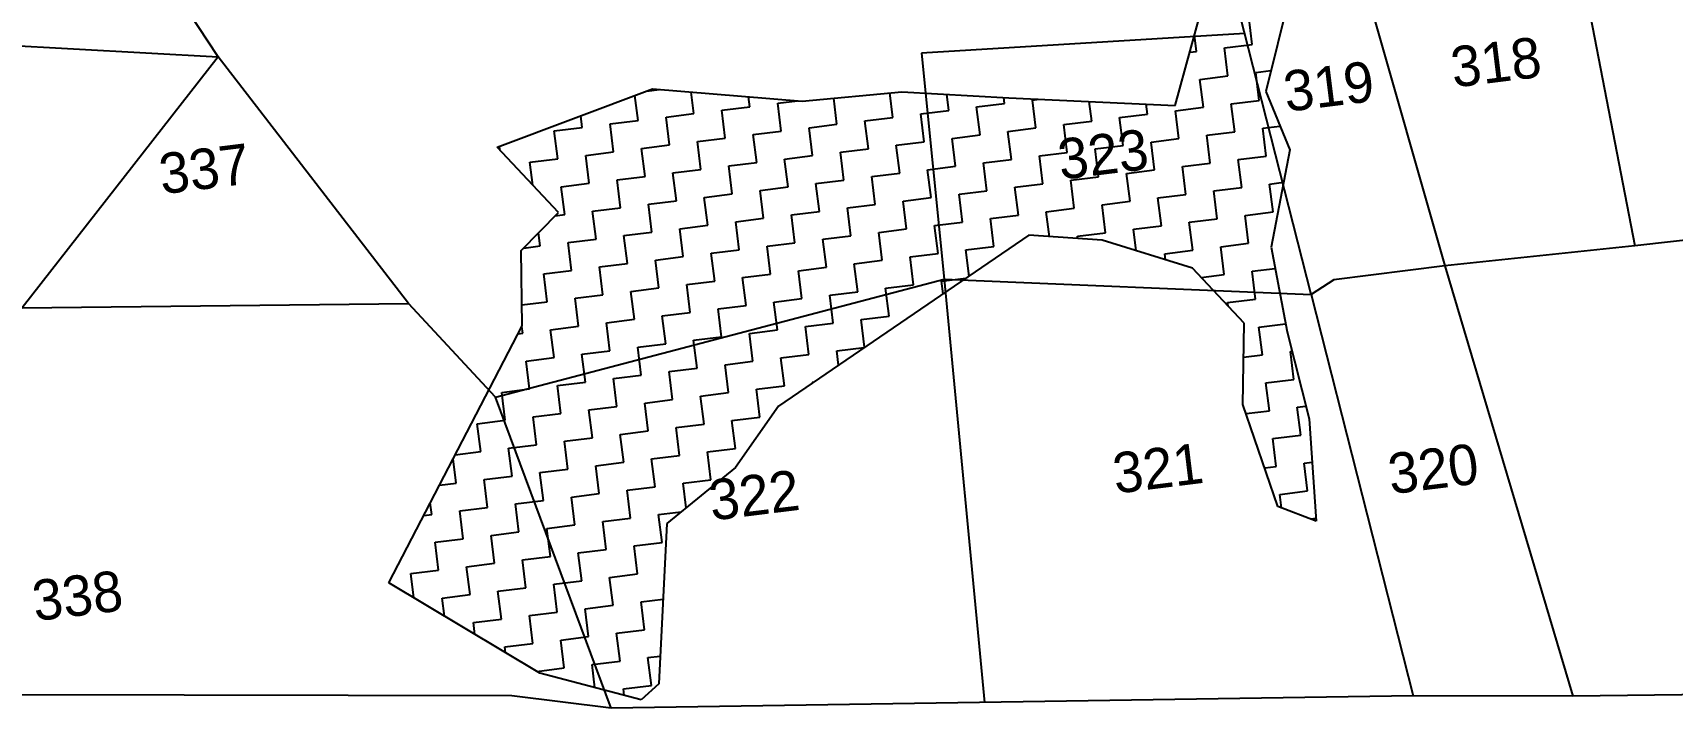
# Model space of a CAD drawing. Header units: metres. Extents: x 286056 to 292206, y 2024114 to 2027347.
# Drawn here: x 286975 to 287540, y 2024970 to 2025203 of the extents above; entities that cross this region are included whole.
import ezdxf
from ezdxf.enums import TextEntityAlignment as Align

# ---------------------------------------------------------------- set-up
doc = ezdxf.new("R2010")
doc.units = ezdxf.units.M
for name, color, linetype in [('POLY_HATCH', 12, 'Continuous'), ('POLY_PARCEL', 6, 'Continuous'), ('TEXT_PARCEL', 7, 'Continuous'), ('V_BOUND_LINE', 7, 'Continuous')]:
    doc.layers.add(name, color=color, linetype=linetype)
doc.styles.add('TEXT_MAP', font='')
doc.styles.get('TEXT_MAP').set_extended_font_data('Kruti Dev 050')

# ---------------------------------------------------------------- blocks, each defined once
blk = doc.blocks.new('13')
at = {"layer": 'POLY_HATCH'}
for p, q in [((141.261, 268.987), (145.952, 280.337)), ((148.421, 277.13), (145.334, 269.111)), ((111.141, 270.838), (118.301, 272.565)), ((118.301, 272.565), (124.843, 271.208)), ((124.843, 271.208), (129.287, 271.084)), ((129.287, 271.084), (133.978, 270.221)), ((113.486, 267.63), (111.141, 270.838)), ((133.978, 270.221), (141.261, 268.987)), ((145.334, 269.111), (146.075, 266.396)), ((111.635, 266.15), (113.486, 267.63)), ((111.264, 262.819), (111.635, 266.15)), ((146.075, 266.396), (144.717, 262.202)), ((134.101, 264.052), (122.127, 257.884)), ((137.311, 263.435), (134.101, 264.052)), ((141.137, 261.708), (137.311, 263.435)), ((103.981, 252.209), (111.264, 262.819)), ((143.113, 258.994), (141.137, 261.708)), ((144.717, 262.202), (144.964, 258.377)), ((142.619, 255.416), (143.113, 258.994)), ((122.127, 257.884), (119.905, 255.416)), ((144.964, 258.377), (145.458, 254.429)), ((119.905, 255.416), (116.572, 253.319)), ((143.606, 250.728), (142.619, 255.416)), ((145.458, 254.429), (145.211, 249.865)), ((116.572, 253.319), (115.338, 246.287)), ((110.153, 247.397), (103.981, 252.209)), ((145.211, 249.865), (143.606, 250.728)), ((114.474, 245.67), (110.153, 247.397)), ((115.338, 246.287), (114.474, 245.67))]:
    blk.add_line(p, q, dxfattribs=at)
at = {"layer": 'POLY_HATCH', "linetype": 'Continuous'}
for p, q in [((118.031, 272.5), (118.614, 272.5)), ((145, 271.25), (145, 272.5)), ((115, 271.25), (115, 271.769)), ((117.5, 271.25), (117.5, 272.372)), ((120, 271.25), (120, 272.212)), ((142.5, 271.25), (142.5, 271.985)), ((113.75, 271.25), (115, 271.25)), ((113.75, 270), (113.75, 271.25)), ((116.25, 271.25), (117.5, 271.25)), ((116.25, 270), (116.25, 271.25)), ((118.75, 271.25), (120, 271.25)), ((118.75, 270), (118.75, 271.25)), ((121.25, 271.25), (122.5, 271.25)), ((121.25, 270), (121.25, 271.25)), ((122.5, 271.25), (122.5, 271.694)), ((123.75, 271.25), (124.64, 271.25)), ((123.75, 270), (123.75, 271.25)), ((126.25, 270), (126.25, 271.169)), ((128.75, 270), (128.75, 271.099)), ((142.196, 271.25), (142.5, 271.25)), ((143.75, 271.25), (145, 271.25)), ((143.75, 270), (143.75, 271.25)), ((111.25, 270.689), (111.25, 270.864)), ((131.25, 270), (131.25, 270.723)), ((133.75, 270), (133.75, 270.263)), ((112.5, 270), (113.75, 270)), ((112.5, 268.979), (112.5, 270)), ((115, 270), (116.25, 270)), ((115, 268.75), (115, 270)), ((117.5, 270), (118.75, 270)), ((117.5, 268.75), (117.5, 270)), ((120, 270), (121.25, 270)), ((120, 268.75), (120, 270)), ((122.5, 270), (123.75, 270)), ((122.5, 268.75), (122.5, 270)), ((125, 270), (126.25, 270)), ((125, 268.75), (125, 270)), ((127.5, 270), (128.75, 270)), ((127.5, 268.75), (127.5, 270)), ((130, 270), (131.25, 270)), ((130, 268.75), (130, 270)), ((132.5, 270), (133.75, 270)), ((132.5, 268.75), (132.5, 270)), ((135, 270), (135.282, 270)), ((135, 268.75), (135, 270)), ((137.5, 268.75), (137.5, 269.624)), ((142.5, 270), (143.75, 270)), ((142.5, 268.75), (142.5, 270)), ((145, 270), (145.677, 270)), ((145, 268.75), (145, 270)), ((140, 268.75), (140, 269.201)), ((113.75, 268.75), (115, 268.75)), ((113.75, 267.5), (113.75, 268.75)), ((116.25, 268.75), (117.5, 268.75)), ((116.25, 267.5), (116.25, 268.75)), ((118.75, 268.75), (120, 268.75)), ((118.75, 267.5), (118.75, 268.75)), ((121.25, 268.75), (122.5, 268.75)), ((121.25, 267.5), (121.25, 268.75)), ((123.75, 268.75), (125, 268.75)), ((123.75, 267.5), (123.75, 268.75)), ((126.25, 268.75), (127.5, 268.75)), ((126.25, 267.5), (126.25, 268.75)), ((128.75, 268.75), (130, 268.75)), ((128.75, 267.5), (128.75, 268.75)), ((131.25, 268.75), (132.5, 268.75)), ((131.25, 267.5), (131.25, 268.75)), ((133.75, 268.75), (135, 268.75)), ((133.75, 267.5), (133.75, 268.75)), ((136.25, 268.75), (137.5, 268.75)), ((136.25, 267.5), (136.25, 268.75)), ((138.75, 268.75), (140, 268.75)), ((138.75, 267.5), (138.75, 268.75)), ((141.25, 268.75), (142.5, 268.75)), ((141.25, 267.5), (141.25, 268.75)), ((143.75, 268.75), (145, 268.75)), ((143.75, 267.5), (143.75, 268.75)), ((113.324, 267.5), (113.75, 267.5)), ((115, 267.5), (116.25, 267.5)), ((115, 266.25), (115, 267.5)), ((117.5, 267.5), (118.75, 267.5)), ((117.5, 266.25), (117.5, 267.5)), ((120, 267.5), (121.25, 267.5)), ((120, 266.25), (120, 267.5)), ((122.5, 267.5), (123.75, 267.5)), ((122.5, 266.25), (122.5, 267.5)), ((125, 267.5), (126.25, 267.5)), ((125, 266.25), (125, 267.5)), ((127.5, 267.5), (128.75, 267.5)), ((127.5, 266.25), (127.5, 267.5)), ((130, 267.5), (131.25, 267.5)), ((130, 266.25), (130, 267.5)), ((132.5, 267.5), (133.75, 267.5)), ((132.5, 266.25), (132.5, 267.5)), ((135, 267.5), (136.25, 267.5)), ((135, 266.25), (135, 267.5)), ((137.5, 267.5), (138.75, 267.5)), ((137.5, 266.25), (137.5, 267.5)), ((140, 267.5), (141.25, 267.5)), ((140, 266.25), (140, 267.5)), ((142.5, 267.5), (143.75, 267.5)), ((142.5, 266.25), (142.5, 267.5)), ((145, 267.5), (145.774, 267.5)), ((145, 266.25), (145, 267.5)), ((112.5, 266.25), (112.5, 266.841)), ((111.76, 266.25), (112.5, 266.25)), ((113.75, 266.25), (115, 266.25)), ((113.75, 265), (113.75, 266.25)), ((116.25, 266.25), (117.5, 266.25)), ((116.25, 265), (116.25, 266.25)), ((118.75, 266.25), (120, 266.25)), ((118.75, 265), (118.75, 266.25)), ((121.25, 266.25), (122.5, 266.25)), ((121.25, 265), (121.25, 266.25)), ((123.75, 266.25), (125, 266.25)), ((123.75, 265), (123.75, 266.25)), ((126.25, 266.25), (127.5, 266.25)), ((126.25, 265), (126.25, 266.25)), ((128.75, 266.25), (130, 266.25)), ((128.75, 265), (128.75, 266.25)), ((131.25, 266.25), (132.5, 266.25)), ((131.25, 265), (131.25, 266.25)), ((133.75, 266.25), (135, 266.25)), ((133.75, 265), (133.75, 266.25)), ((136.25, 266.25), (137.5, 266.25)), ((136.25, 265), (136.25, 266.25)), ((138.75, 266.25), (140, 266.25)), ((138.75, 265), (138.75, 266.25)), ((141.25, 266.25), (142.5, 266.25)), ((141.25, 265), (141.25, 266.25)), ((143.75, 266.25), (145, 266.25)), ((143.75, 265), (143.75, 266.25)), ((112.5, 265), (113.75, 265)), ((112.5, 263.75), (112.5, 265)), ((115, 265), (116.25, 265)), ((115, 263.75), (115, 265)), ((117.5, 265), (118.75, 265)), ((117.5, 263.75), (117.5, 265)), ((120, 265), (121.25, 265)), ((120, 263.75), (120, 265)), ((122.5, 265), (123.75, 265)), ((122.5, 263.75), (122.5, 265)), ((125, 265), (126.25, 265)), ((125, 263.75), (125, 265)), ((127.5, 265), (128.75, 265)), ((127.5, 263.75), (127.5, 265)), ((130, 265), (131.25, 265)), ((130, 263.75), (130, 265)), ((132.5, 265), (133.75, 265)), ((132.5, 263.75), (132.5, 265)), ((135, 265), (136.25, 265)), ((135, 263.88), (135, 265)), ((137.5, 265), (138.75, 265)), ((137.5, 263.75), (137.5, 265)), ((140, 265), (141.25, 265)), ((140, 263.75), (140, 265)), ((142.5, 265), (143.75, 265)), ((142.5, 263.75), (142.5, 265)), ((145, 265), (145.623, 265)), ((145, 263.75), (145, 265)), ((111.368, 263.75), (112.5, 263.75)), ((113.75, 263.75), (115, 263.75)), ((113.75, 262.5), (113.75, 263.75)), ((116.25, 263.75), (117.5, 263.75)), ((116.25, 262.5), (116.25, 263.75)), ((118.75, 263.75), (120, 263.75)), ((118.75, 262.5), (118.75, 263.75)), ((121.25, 263.75), (122.5, 263.75)), ((121.25, 262.5), (121.25, 263.75)), ((123.75, 263.75), (125, 263.75)), ((123.75, 262.5), (123.75, 263.75)), ((126.25, 263.75), (127.5, 263.75)), ((126.25, 262.5), (126.25, 263.75)), ((128.75, 263.75), (130, 263.75)), ((128.75, 262.5), (128.75, 263.75)), ((131.25, 263.75), (132.5, 263.75)), ((131.25, 262.583), (131.25, 263.75)), ((136.25, 263.75), (137.5, 263.75)), ((136.25, 263.639), (136.25, 263.75)), ((138.75, 263.75), (140, 263.75)), ((138.75, 262.786), (138.75, 263.75)), ((141.25, 263.75), (142.5, 263.75)), ((141.25, 262.5), (141.25, 263.75)), ((143.75, 263.75), (145, 263.75)), ((143.75, 262.5), (143.75, 263.75)), ((111.046, 262.5), (111.25, 262.5)), ((111.25, 262.5), (111.25, 262.798)), ((112.5, 262.5), (113.75, 262.5)), ((112.5, 261.25), (112.5, 262.5)), ((115, 262.5), (116.25, 262.5)), ((115, 261.25), (115, 262.5)), ((117.5, 262.5), (118.75, 262.5)), ((117.5, 261.25), (117.5, 262.5)), ((120, 262.5), (121.25, 262.5)), ((120, 261.25), (120, 262.5)), ((122.5, 262.5), (123.75, 262.5)), ((122.5, 261.25), (122.5, 262.5)), ((125, 262.5), (126.25, 262.5)), ((125, 261.25), (125, 262.5)), ((127.5, 262.5), (128.75, 262.5)), ((127.5, 261.25), (127.5, 262.5)), ((130, 262.5), (131.088, 262.5)), ((130, 261.94), (130, 262.5)), ((140, 262.5), (141.25, 262.5)), ((140, 262.222), (140, 262.5)), ((142.5, 262.5), (143.75, 262.5)), ((142.5, 261.25), (142.5, 262.5)), ((111.25, 261.25), (112.5, 261.25)), ((111.25, 260), (111.25, 261.25)), ((113.75, 261.25), (115, 261.25)), ((113.75, 260), (113.75, 261.25)), ((116.25, 261.25), (117.5, 261.25)), ((116.25, 260), (116.25, 261.25)), ((118.75, 261.25), (120, 261.25)), ((118.75, 260), (118.75, 261.25)), ((121.25, 261.25), (122.5, 261.25)), ((121.25, 260), (121.25, 261.25)), ((123.75, 261.25), (125, 261.25)), ((123.75, 260), (123.75, 261.25)), ((126.25, 261.25), (127.5, 261.25)), ((126.25, 260.008), (126.25, 261.25)), ((141.471, 261.25), (142.5, 261.25)), ((143.75, 261.25), (144.779, 261.25)), ((143.75, 260), (143.75, 261.25)), ((110, 260), (111.25, 260)), ((110, 258.75), (110, 260)), ((112.5, 260), (113.75, 260)), ((112.5, 258.75), (112.5, 260)), ((115, 260), (116.25, 260)), ((115, 258.75), (115, 260)), ((117.5, 260), (118.75, 260)), ((117.5, 258.75), (117.5, 260)), ((120, 260), (121.25, 260)), ((120, 258.75), (120, 260)), ((122.5, 260), (123.75, 260)), ((122.5, 258.75), (122.5, 260)), ((125, 260), (126.235, 260)), ((125, 259.364), (125, 260)), ((142.5, 260), (143.75, 260)), ((142.5, 259.836), (142.5, 260)), ((108.75, 258.75), (110, 258.75)), ((108.75, 257.5), (108.75, 258.75)), ((111.25, 258.75), (112.5, 258.75)), ((111.25, 257.5), (111.25, 258.75)), ((113.75, 258.75), (115, 258.75)), ((113.75, 257.5), (113.75, 258.75)), ((116.25, 258.75), (117.5, 258.75)), ((116.25, 257.5), (116.25, 258.75)), ((118.75, 258.75), (120, 258.75)), ((118.75, 257.5), (118.75, 258.75)), ((121.25, 258.75), (122.5, 258.75)), ((121.25, 257.5), (121.25, 258.75)), ((123.75, 258.75), (123.809, 258.75)), ((123.75, 258.72), (123.75, 258.75)), ((143.75, 258.75), (144.94, 258.75)), ((143.75, 257.5), (143.75, 258.75)), ((107.5, 256.25), (107.5, 257.335)), ((107.613, 257.5), (108.75, 257.5)), ((110, 257.5), (111.25, 257.5)), ((110, 256.25), (110, 257.5)), ((112.5, 257.5), (113.75, 257.5)), ((112.5, 256.25), (112.5, 257.5)), ((115, 257.5), (116.25, 257.5)), ((115, 256.25), (115, 257.5)), ((117.5, 257.5), (118.75, 257.5)), ((117.5, 256.25), (117.5, 257.5)), ((120, 257.5), (121.25, 257.5)), ((120, 256.25), (120, 257.5)), ((142.906, 257.5), (143.75, 257.5)), ((145, 257.5), (145.074, 257.5)), ((145, 256.25), (145, 257.5)), ((106.755, 256.25), (107.5, 256.25)), ((108.75, 256.25), (110, 256.25)), ((108.75, 255), (108.75, 256.25)), ((111.25, 256.25), (112.5, 256.25)), ((111.25, 255), (111.25, 256.25)), ((113.75, 256.25), (115, 256.25)), ((113.75, 255), (113.75, 256.25)), ((116.25, 256.25), (117.5, 256.25)), ((116.25, 255), (116.25, 256.25)), ((118.75, 256.25), (120, 256.25)), ((118.75, 255), (118.75, 256.25)), ((143.75, 256.25), (145, 256.25)), ((143.75, 255), (143.75, 256.25)), ((105.897, 255), (106.25, 255)), ((106.25, 255), (106.25, 255.514)), ((107.5, 255), (108.75, 255)), ((107.5, 253.75), (107.5, 255)), ((110, 255), (111.25, 255)), ((110, 253.75), (110, 255)), ((112.5, 255), (113.75, 255)), ((112.5, 253.75), (112.5, 255)), ((115, 255), (116.25, 255)), ((115, 253.75), (115, 255)), ((117.5, 255), (118.75, 255)), ((117.5, 253.903), (117.5, 255)), ((142.706, 255), (143.75, 255)), ((145, 255), (145.387, 255)), ((145, 253.75), (145, 255)), ((106.25, 253.75), (107.5, 253.75)), ((106.25, 252.5), (106.25, 253.75)), ((108.75, 253.75), (110, 253.75)), ((108.75, 252.5), (108.75, 253.75)), ((111.25, 253.75), (112.5, 253.75)), ((111.25, 252.5), (111.25, 253.75)), ((113.75, 253.75), (115, 253.75)), ((113.75, 252.5), (113.75, 253.75)), ((116.25, 253.75), (117.257, 253.75)), ((116.25, 252.5), (116.25, 253.75)), ((143.75, 253.75), (145, 253.75)), ((143.75, 252.5), (143.75, 253.75)), ((105, 252.5), (106.25, 252.5)), ((105, 251.415), (105, 252.5)), ((107.5, 252.5), (108.75, 252.5)), ((107.5, 251.25), (107.5, 252.5)), ((110, 252.5), (111.25, 252.5)), ((110, 251.25), (110, 252.5)), ((112.5, 252.5), (113.75, 252.5)), ((112.5, 251.25), (112.5, 252.5)), ((115, 252.5), (116.25, 252.5)), ((115, 251.25), (115, 252.5)), ((143.233, 252.5), (143.75, 252.5)), ((145, 252.5), (145.354, 252.5)), ((145, 251.25), (145, 252.5)), ((106.25, 251.25), (107.5, 251.25)), ((106.25, 250.44), (106.25, 251.25)), ((108.75, 251.25), (110, 251.25)), ((108.75, 250), (108.75, 251.25)), ((111.25, 251.25), (112.5, 251.25)), ((111.25, 250), (111.25, 251.25)), ((113.75, 251.25), (115, 251.25)), ((113.75, 250), (113.75, 251.25)), ((143.75, 251.25), (145, 251.25)), ((143.75, 250.651), (143.75, 251.25)), ((107.5, 250), (108.75, 250)), ((107.5, 249.466), (107.5, 250)), ((110, 250), (111.25, 250)), ((110, 248.75), (110, 250)), ((112.5, 250), (113.75, 250)), ((112.5, 248.75), (112.5, 250)), ((115, 250), (115.99, 250)), ((115, 248.75), (115, 250)), ((145, 250), (145.218, 250)), ((145, 249.978), (145, 250)), ((108.75, 248.75), (110, 248.75)), ((108.75, 248.491), (108.75, 248.75)), ((111.25, 248.75), (112.5, 248.75)), ((111.25, 247.5), (111.25, 248.75)), ((113.75, 248.75), (115, 248.75)), ((113.75, 247.5), (113.75, 248.75)), ((110.022, 247.5), (111.25, 247.5)), ((112.5, 247.5), (113.75, 247.5)), ((112.5, 246.459), (112.5, 247.5)), ((115, 247.5), (115.551, 247.5)), ((115, 246.25), (115, 247.5)), ((113.75, 246.25), (115, 246.25)), ((113.75, 245.959), (113.75, 246.25))]:
    blk.add_line(p, q, dxfattribs=at)
at = {"layer": 'POLY_PARCEL'}
for p, q in [((99.327, 276.349), (95.637, 283.868)), ((89.833, 278.061), (99.327, 276.349)), ((99.327, 276.349), (89.317, 266.347)), ((106.381, 264.434), (99.327, 276.349)), ((146.232, 259.896), (144.166, 276.187)), ((149.834, 276.119), (152.277, 260.431)), ((159.702, 276.001), (160.772, 260.278)), ((130.363, 272.674), (130.134, 262.578)), ((144.726, 271.772), (130.363, 272.674)), ((89.317, 266.347), (106.381, 264.434)), ((109.702, 259.825), (106.381, 264.434)), ((109.702, 259.825), (130.134, 262.578)), ((130.134, 262.578), (129.598, 243.686)), ((130.134, 262.578), (146.232, 259.896)), ((147.303, 260.431), (146.232, 259.896)), ((152.277, 260.431), (147.303, 260.431)), ((152.277, 260.431), (155.579, 240.742)), ((160.772, 260.278), (152.277, 260.431)), ((181.025, 260.038), (160.772, 260.278)), ((113.101, 245.467), (109.702, 259.825)), ((146.232, 259.896), (148.528, 241.642))]:
    blk.add_line(p, q, dxfattribs=at)
at = {"layer": 'V_BOUND_LINE'}
for p, q in [((108.787, 246.556), (87.137, 249.288)), ((113.101, 245.467), (108.787, 246.556)), ((148.528, 241.642), (113.101, 245.467)), ((155.579, 240.742), (148.528, 241.642)), ((176.245, 238.447), (155.579, 240.742))]:
    blk.add_line(p, q, dxfattribs=at)
at = {"layer": 'TEXT_PARCEL', "style": 'TEXT_MAP'}
for s, p in [('337', (98.103, 270.592)), ('319', (148.138, 268.092)), ('318', (155.644, 268.248)), ('323', (137.818, 266.325)), ('322', (120.57, 253.191)), ('338', (90.182, 252.451)), ('321', (138.521, 252.176)), ('320', (150.657, 250.648))]:
    blk.add_text(s, height=1.8, dxfattribs=at).set_placement(p, align=Align.CENTER)

msp = doc.modelspace()

# ---------------------------------------------------------------- block references
at = {"xscale": 7.751650312977041, "yscale": 7.751650312977041, "zscale": 7.751650312977041, "rotation": 7.058277928675759}
msp.add_blockref('13', (286538.24, 2022974.39), dxfattribs=at)

doc.saveas('drawing.dxf')
